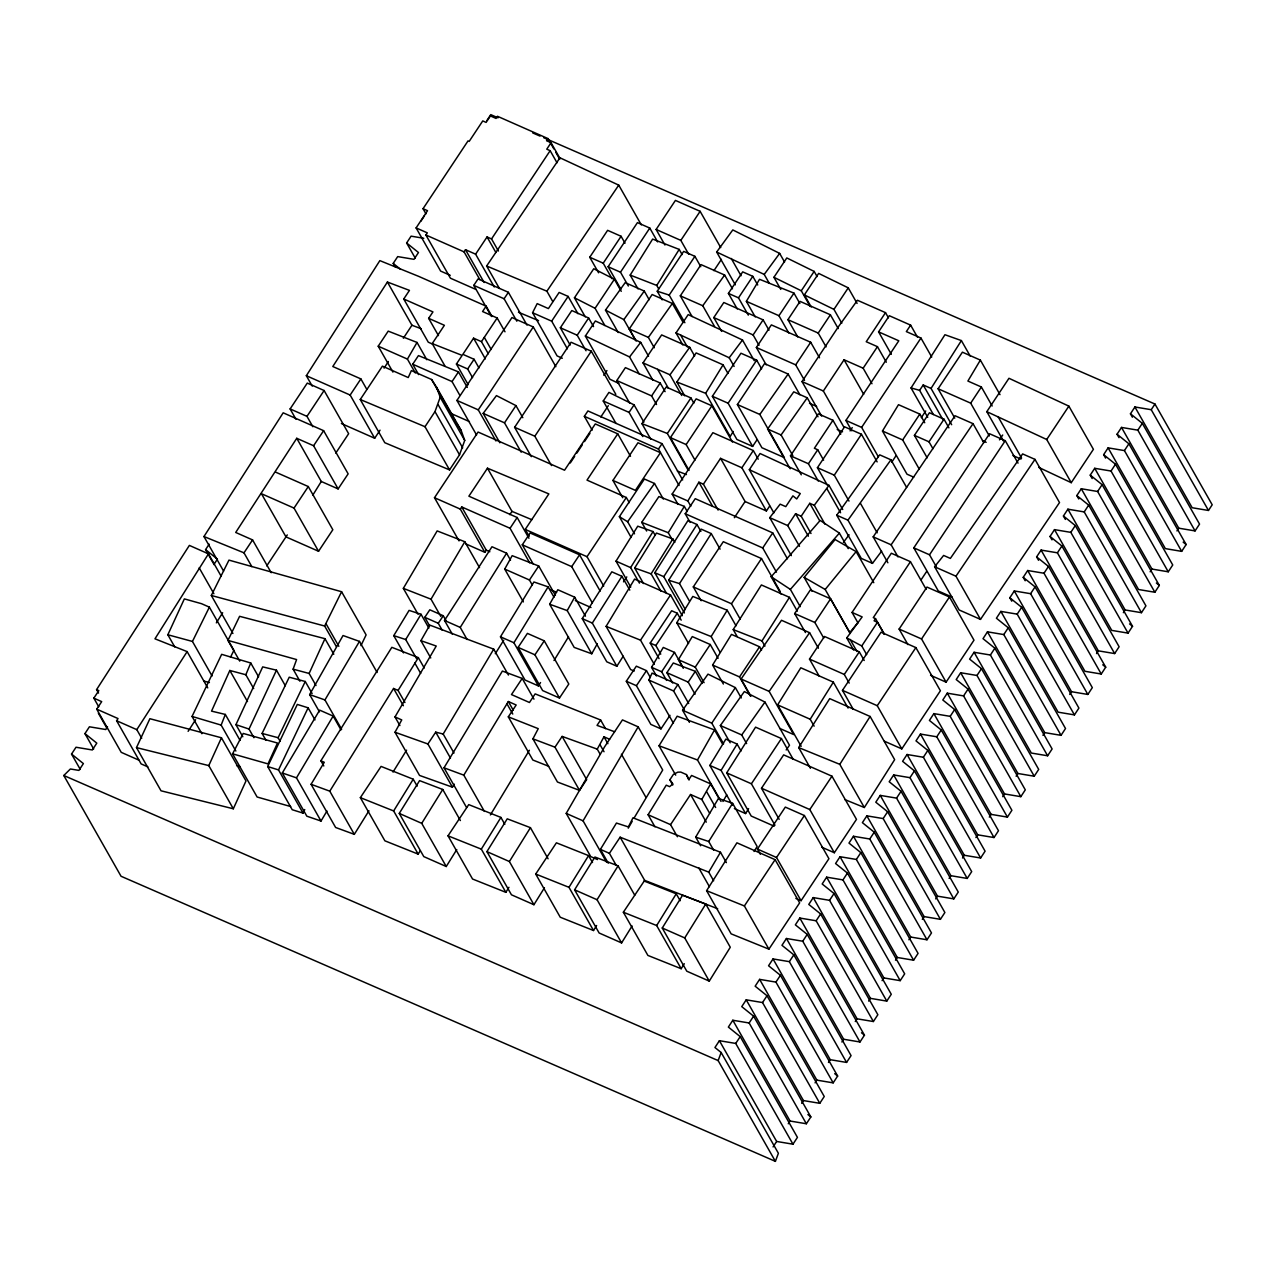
<?xml version="1.0" encoding="UTF-8"?>
<svg xmlns="http://www.w3.org/2000/svg" width="1276" height="1276" viewBox="0 0 1276 1276"><rect width="100%" height="100%" fill="white"/><g stroke="black" fill="none" stroke-linecap="round" stroke-linejoin="round"><path stroke-width="1.5" d="M449.535 469.887L425.004 426.71L434.988 411.622L440.204 397.235L436.615 387.298L431.623 379.514L411.398 370.582L408.224 377.552L382.417 366.148L360.263 399.516L384.794 442.708L449.535 469.887L459.52 454.814L464.735 440.411L461.146 430.475L436.615 387.298M299.972 681.272L293.113 669.166L296.59 659.564L227.973 640.424L239.601 616.324L324.965 638.686L333.802 654.237M721.147 1052.509L778.392 1153.281L775.393 1161.367L718.149 1060.595L721.147 1052.509L714.943 1047.516L719.409 1040.706L735.726 1043.433L792.97 1144.189L797.436 1137.379L740.208 1036.622L728.357 1027.084L732.823 1020.258L749.14 1022.985L806.368 1123.757L810.85 1116.947L753.606 1016.174L741.755 1006.636L746.221 999.826L762.538 1002.553L819.782 1103.309L824.248 1096.499L767.004 995.743L755.153 986.188L759.619 979.378L775.936 982.105L833.18 1082.861L837.646 1076.051L780.418 975.295L768.567 965.757L773.033 958.93L789.35 961.657L846.578 1062.429L851.06 1055.603L793.816 954.847L781.965 945.309L786.431 938.498L802.748 941.225L859.992 1041.982L864.458 1035.171L807.214 934.399L795.363 924.861L799.829 918.05L816.146 920.778L873.39 1021.534L877.856 1014.723L820.627 913.967L808.777 904.429L813.243 897.602L829.56 900.33L886.788 1001.102L891.27 994.275L834.025 893.519L822.175 883.981L826.641 877.17L842.957 879.898L900.202 980.654L904.668 973.843L847.423 873.071L835.573 863.533L840.039 856.722L856.355 859.45L913.6 960.206L918.066 953.395L860.837 852.639L848.987 843.085L853.453 836.274L869.769 839.002L926.998 939.774L931.48 932.947L874.235 832.191L862.385 822.653L866.851 815.842L883.167 818.57L940.412 919.326L944.878 912.515L887.633 811.743L875.783 802.205L880.249 795.395L896.565 798.122L953.81 898.878L958.276 892.068L901.047 791.311L889.197 781.757L893.663 774.947L909.979 777.674L967.208 878.446L971.69 871.62L914.445 770.864L902.595 761.325L907.061 754.499L923.377 757.242L980.622 857.998L985.088 851.188L927.843 750.416L915.993 740.877L920.459 734.067L936.775 736.794L994.02 837.55L998.486 830.74L941.257 729.984L929.407 720.43L933.872 713.619L950.189 716.346L1007.418 817.103L1011.9 810.292L954.655 709.536L942.805 699.998L947.27 693.171L963.587 695.899L1020.832 796.671L1025.298 789.86L968.053 689.088L956.202 679.55L960.668 672.739L976.985 675.467L1034.23 776.223L1038.696 769.412L981.467 668.656L969.616 659.102L974.082 652.291L990.399 655.019L1047.628 755.775L1052.11 748.964L994.865 648.208L983.014 638.67L987.48 631.843L1003.797 634.571L1061.042 735.343L1065.508 728.516L1008.263 627.76L996.412 618.222L1000.878 611.411L1017.195 614.139L1074.44 714.895L1078.906 708.084L1021.677 607.312L1009.826 597.774L1014.292 590.963L1030.609 593.691L1087.838 694.447L1092.32 687.636L1035.075 586.88L1023.224 577.342L1027.69 570.516L1044.007 573.243L1101.252 674.015L1105.718 667.188L1048.473 566.432L1036.622 556.894L1041.088 550.084L1057.405 552.811L1114.65 653.567L1119.116 646.757L1061.887 545.984L1050.036 536.446L1054.502 529.636L1070.819 532.363L1128.048 633.119L1132.53 626.309L1075.285 525.553L1063.434 515.998L1067.9 509.188L1084.217 511.915L1141.462 612.687L1145.928 605.861L1088.683 505.105L1076.832 495.566L1081.298 488.756L1097.615 491.483L1154.86 592.239L1159.326 585.429L1102.097 484.657L1090.246 475.119L1094.712 468.308L1111.029 471.035L1168.258 571.792L1172.74 564.981L1115.495 464.225L1103.644 454.671L1108.11 447.86L1124.427 450.587L1181.672 551.36L1186.138 544.533L1128.893 443.777L1117.042 434.239L1121.508 427.428L1137.825 430.156L1195.07 530.912L1199.536 524.101L1142.307 423.329L1130.456 413.791L1134.922 406.98L1151.239 409.708L1208.468 510.464L1212.2 504.786L1154.955 404.029L543.688 137.696M235.869 751.022L221.147 725.103L225.326 714.432L211.545 711.131L229.824 670.474L245.837 674.749L253.685 688.577M245.837 674.749L250.75 662.994L221.657 654.333L192.054 716.442L201.863 733.716M233.317 808.777L208.786 765.6L221.45 737.783L149.882 718.707L136.5 747.608L161.031 790.801L233.317 808.777L245.981 780.96L221.45 737.783M316.001 685.547L309.127 673.457L324.965 638.686M673.425 723.237L648.894 680.06L652.068 673.106L677.891 684.51L688.689 703.507M174.716 646.852L167.842 634.762L184.35 598.891L201.528 603.692L209.376 607.153L233.907 650.329L230.525 657.188M242.807 736.762L235.948 724.672L262.696 666.885L276.477 670.187L285.314 685.722M253.924 737.703L249.027 729.059L276.477 670.187M304.741 809.558L303.05 813.115L292.22 809.718L267.689 766.541L297.308 704.432L308.122 707.813L314.997 719.903M303.05 813.115L278.519 769.922L308.122 707.813M266.014 740.351L262.09 733.445L289.221 677.205L305.267 681.496L312.126 693.586M336.417 646.741L324.646 626.022L341.585 591.729L228.962 560.116L211.322 595.477L232.918 633.486M360.949 645.624L366.116 634.906L341.585 591.729M600.198 754.323L597.248 749.14L603.979 736.794L609.593 739.283M709.647 813.29L701.8 799.462L710.668 783.895L691.576 775.457L688.721 779.78L686.376 774.564L680.762 772.076L677.811 772.171L673.409 774.404L669.852 779.795L672.787 784.979M280.066 741.181L278.104 737.719L305.267 681.496M212.071 675.993L192.453 641.445L209.376 607.153M562.317 358.221L557.102 355.908L532.57 312.732L537.18 303.624L548.409 308.585L559.127 292.443L568.123 296.415L577.932 313.689M232.583 753.829L243.206 733.445L277.498 743.031L268.008 763.893L232.583 753.829L257.114 797.006L290.673 806.544M579.511 790.37L554.98 747.178L562.126 736.411L586.657 779.604L579.511 790.37L557.452 782.013L532.921 738.836L538.249 728.66L508.311 716.841L516.174 705.006L508.326 701.529L463.81 775.154L484.417 811.424M454.384 784.198L452.422 787.164L419.533 775.425L395.002 732.249L401.749 719.919L395.002 716.937L436.233 646.039L420.92 640.68L429.789 625.096L493.716 649.149L508.438 675.052M523.367 601.905L504.722 569.096L512.17 555.666L538.727 566.002L555.411 595.366M591.745 653.775L567.214 610.598L574.663 597.184L557.819 589.751L549.653 604.234L574.184 647.41L591.745 653.775L597.327 643.71M319.447 711.849L309.637 694.575L343.037 635.528L359.465 641.397L377.138 672.484M721.036 801.44L697.494 759.986L714.544 729.92L677.173 716.203L659.022 745.774L675.706 775.138M722.966 801.487L726.762 794.82M415.274 372.911L407.427 359.098L417.029 342.446L388.223 331.122L378.222 346.195L392.944 372.113M597.487 859.561L590.74 856.579L566.209 813.402L604.601 746.811L622.465 719.903L638.175 726.841L662.707 770.018L634.156 817.916M606.626 862.289L583.068 820.835L638.175 726.841M628.255 828.172L632.194 821.329M690.826 506.173L687.876 500.99L698.897 482.2L703.395 484.194L718.117 510.097M341.633 729.298L324.949 699.934L359.465 641.397M418.065 614.282L403.344 588.364L437.158 530.912L464.815 541.726L479.521 567.629M440.842 616.467L431.017 599.194L464.815 541.726M493.716 649.149L443.187 734.035L453.985 753.031M656.47 675.961L651.558 667.316L663.281 647.426L674.51 652.403L682.373 666.216M700.588 845.765L695.691 837.136L718.436 798.457L732.615 803.322L757.146 846.514L754.036 851.491M713.651 880.775L708.738 872.13L720.477 852.256L632.976 817.804L628.398 826.928L616.452 823.052L600.422 849.369L608.269 863.198M326.959 811.026L321.01 821.042L306.83 816.177L282.299 772.985L319.654 710.126L333.148 716.075L340.995 729.904M321.01 821.042L296.479 777.85L333.148 716.075M954.783 418.129L938.099 388.765L962.407 352.176L980.367 360.103L967.894 381.046L981.372 386.995L992.17 405.991M368.955 810.77L354.313 834.345L335.62 827.486L311.089 784.309L324.264 762.282L320.882 760.783L391.828 647.331L418.368 657.65L424.254 668.018M755.201 316.879L746.364 301.327L759.523 279.3L793.959 293.113L799.845 303.481M683.298 668.305L678.385 659.676L692.278 636.58L710.238 644.508L718.085 658.32M466.585 807.533L444.016 767.801L502.393 671.064L522.187 678.417L533.974 699.152M490.399 814.933L529.38 750.272M634.268 671.016L630.647 669.565L606.116 626.372L634.587 579.081L670.538 594.951L682.309 615.686M403.567 652.913L393.758 635.639L409.086 610.391L421.032 614.282L428.88 628.095M416.502 658.528L405.704 639.531L421.032 614.282M732.424 805.172L709.855 765.44L725.869 739.091L737.113 744.067L741.037 750.974M672.197 539.62L668.273 532.714L684.319 506.381L658.894 496.555L641.732 522.378L646.645 531.023M688.546 643.487L676.759 622.768L692.804 596.434L727.192 610.231L736.029 625.782M719.999 652.1L711.163 636.565L727.192 610.231M913.728 477.16L906.997 474.194L882.466 431.017L898.495 404.683L919.821 414.094L924.733 422.739M748.613 808.633L745.615 813.578L721.084 770.385L737.113 744.067M404.939 702.534L398.064 690.444L418.368 657.65M540.53 682.548L538.456 685.946L524.994 679.996L500.463 636.804L533.926 581.984L548.122 586.848L554.007 597.216M538.456 685.946L513.925 642.753L548.122 586.848M733.253 431.463L730.175 436.504L705.644 393.311L723.077 364.824L696.138 352.926L676.854 381.987L684.702 395.815M554.007 660.521L568.506 636.804M654.955 826.832L648.096 814.742L666.263 785.171L669.629 786.654L672.899 783.927L669.852 779.795M723.38 684.032L712.598 665.035L731.483 634.395L759.555 646.788L761.517 650.234M418.177 854.122L393.646 810.946L413.233 779.221L381.077 766.413L360.358 797.644L384.889 840.82L418.177 854.122L420.235 850.789M456.76 849.577L446.249 866.516L423.791 856.611L399.26 813.418L419.581 780.625L442.74 789.461L460.397 820.564M505.854 892.323L481.323 849.146L500.91 817.422L468.739 804.614L448.02 835.828L472.551 879.02L505.854 892.323L508.949 887.314M544.437 887.793L533.926 904.716L511.453 894.795L486.922 851.618L507.242 818.825L530.433 827.677L548.09 858.764M593.515 930.523L568.984 887.33L588.571 855.606L556.416 842.814L535.713 874.044L560.244 917.221L593.515 930.523L596.61 925.515M632.099 925.977L621.587 942.916L599.13 932.995L574.599 889.819L594.919 857.025L618.078 865.862L634.762 895.226M684.287 963.715L681.193 968.723L656.661 925.531L676.248 893.806L644.077 881.014M662.26 928.019L682.58 895.226L705.756 904.062L730.287 947.255L709.265 981.116L686.791 971.195L662.26 928.019L684.734 937.924L709.265 981.116M271.214 572.717L252.568 539.908L235.709 532.459L296.75 438.306L313.593 445.739L338.124 488.915L348.141 473.859L323.61 430.666L283.176 412.818L203.969 536.542L223.587 571.09M312.875 495.04L321.281 481.483L296.75 438.306M354.313 834.345L329.782 791.168L393.582 688.466L398.064 690.444M393.008 772.06L406.597 750.16M446.249 866.516L421.718 823.339L442.74 789.461M630.743 587.056L616.021 561.153L637.745 526.19L653.057 531.566L655.019 535.011M533.926 904.716L509.395 861.539L530.433 827.677M621.587 942.916L597.056 899.724L618.078 865.862M684.734 937.924L705.756 904.062M98.539 693.075L96.577 689.614L189.374 545.41L208.466 553.848L154.97 638.813L187.141 651.621L207.749 687.908M216.346 622.863L222.662 612.719M638.032 288.902L630.185 275.09L652.642 239.075L679.199 249.41L682.134 254.578M658.703 288.87L656.741 285.425L679.199 249.41M639.451 583.132L630.615 567.597L653.057 531.566M643.519 583.547L634.698 567.995L656.454 533.065L672.867 538.919L674.829 542.364M660.936 591.139L651.127 573.865L672.867 538.919M467.096 639.499L460.237 627.409L506.588 553.21L491.978 546.75L444.511 620.455L452.358 634.284M495.295 653.727L503.717 640.233M801.168 746.332L777.626 704.878L800.802 667.779L833.356 682.15L848.077 708.068M713.635 850.135L708.738 841.506L732.615 803.322M814.12 726.156L810.196 719.249L833.356 682.15M737.145 636.501L733.221 629.594L761.389 584.95L789.461 597.343L797.309 611.172M764.946 646.087L761.995 640.903L789.461 597.343M312.237 386.086L306.336 375.718L379.849 260.623L418.751 276.398L486.14 306.144L492.026 316.512M623.198 656.231L616.85 666.247L606.77 661.797L582.239 618.621L611.826 571.823L621.922 576.289L629.786 590.102M616.85 666.247L592.319 623.071L621.922 576.289M774.181 826.194L751.229 816.05L726.698 772.873L755.567 727.16L781.422 738.565L793.193 759.3M706.601 890.68L736.922 842.814L775.106 859.673L799.637 902.85L768.902 949.153L731.148 933.857L706.601 890.68L744.371 905.96L768.902 949.153M870.12 716.474L894.651 759.651L864.33 807.517L839.799 764.34L870.12 716.474L829.703 698.626L798.68 747.577L810.451 768.296M685.371 609.593L668.688 580.229L701.162 529.125L711.258 533.591L720.095 549.143M689.327 600.884L679.518 583.611L711.258 533.591M951.657 424.701L931.049 388.43L961.386 340.58L944.942 334.727L911.048 387.952L927.732 417.316M666.582 593.436L654.811 572.701L687.987 520.528L696.967 524.5L700.891 531.406M684.399 612.943L663.791 576.672L696.967 524.5M141.716 738.278L136.803 729.649L187.141 651.621M384.092 368.158L388.367 361.507M403.36 338.236L411.941 325.236L387.41 282.044L332.797 366.515L360.869 378.908L366.754 389.276M188.114 731.323L195.611 719.712M80.276 769.412L71.536 754.052L76.018 747.242L92.319 749.969L96.801 743.142L84.95 733.604L89.416 726.794L105.733 729.521L107.519 726.794M213.331 563.274L205.58 549.621L209.152 544.166M395.161 266.828L393.215 263.414L397.697 256.604L413.998 259.331L418.48 252.52L406.629 242.982L411.095 236.156L423.776 238.277M420.92 221.163L424.493 215.724M487.049 120.311L490.766 114.633L498.071 117.823M475.868 289.429L450.428 278.2L425.897 235.007L427.316 232.854L416.104 227.91L427.524 210.684L423.042 208.69L468.053 140.87L469.185 141.381L482.759 120.917L486.124 122.4L490.415 115.941L496.029 118.429L497.465 116.276L547.994 138.59L553.88 148.957M213.842 564.614L217.43 559.159L205.58 549.621M147.872 766.892L141.142 763.909L116.61 720.733L118.03 718.563L96.705 709.153L101.697 701.625L93.834 698.147L98.826 690.619L96.577 689.614M735.726 1043.433L740.208 1036.622M749.14 1022.985L753.606 1016.174M762.538 1002.553L767.004 995.743M775.936 982.105L780.418 975.295M789.35 961.657L793.816 954.847M802.748 941.225L807.214 934.399M816.146 920.778L820.627 913.967M829.56 900.33L834.025 893.519M842.957 879.898L847.423 873.071M856.355 859.45L860.837 852.639M869.769 839.002L874.235 832.191M883.167 818.57L887.633 811.743M896.565 798.122L901.047 791.311M909.979 777.674L914.445 770.864M923.377 757.242L927.843 750.416M936.775 736.794L941.257 729.984M950.189 716.346L954.655 709.536M963.587 695.899L968.053 689.088M976.985 675.467L981.467 668.656M990.399 655.019L994.865 648.208M1003.797 634.571L1008.263 627.76M1017.195 614.139L1021.677 607.312M1030.609 593.691L1035.075 586.88M1044.007 573.243L1048.473 566.432M1057.405 552.811L1061.887 545.984M1070.819 532.363L1075.285 525.553M1084.217 511.915L1088.683 505.105M1097.615 491.483L1102.097 484.657M1111.029 471.035L1115.495 464.225M1124.427 450.587L1128.893 443.777M1137.825 430.156L1142.307 423.329M1151.239 409.708L1154.955 404.029M773.081 1146.917L776.653 1141.462L719.409 1040.706M788.265 1123.757L790.067 1121.03L732.823 1020.258M801.679 1103.309L803.465 1100.582L746.221 999.826M815.077 1082.861L816.863 1080.134L759.619 979.378M828.475 1062.429L830.277 1059.702L773.033 958.93M841.889 1041.982L843.675 1039.254L786.431 938.498M855.287 1021.534L857.073 1018.806L799.829 918.05M868.685 1001.086L870.487 998.374L813.243 897.602M882.099 980.654L883.885 977.926L826.641 877.17M895.497 960.206L897.283 957.478L840.039 856.722M908.895 939.758L910.697 937.047L853.453 836.274M922.309 919.326L924.095 916.599L866.851 815.842M935.707 898.878L937.493 896.151L880.249 795.395M949.105 878.43L950.907 875.703L893.663 774.947M962.519 857.998L964.305 855.271L907.061 754.499M975.917 837.55L977.703 834.823L920.459 734.067M989.315 817.103L991.117 814.375L933.872 713.619M1002.729 796.671L1004.515 793.943L947.27 693.171M1016.127 776.223L1017.913 773.495L960.668 672.739M1042.939 735.343L1044.725 732.615L987.48 631.843M1069.735 694.447L1071.537 691.72L1014.292 590.963M1096.547 653.567L1098.333 650.84L1041.088 550.084M1123.358 612.671L1125.145 609.96L1067.9 509.188M1150.155 571.792L1151.957 569.064L1094.712 468.308M1176.966 530.912L1178.753 528.184L1121.508 427.428M592.208 430.14L584.36 416.327L587.917 410.936L662.053 443.665L682.66 479.935M522.187 678.417L511.485 694.575L529.46 702.502L535.154 693.889L600.613 719.999L597.04 725.39L614.601 731.738M296 419.294L290.115 408.926L307.277 383.087L324.104 390.52L348.635 433.712L335.779 453.092M312.859 426.726L306.974 416.359L324.104 390.52M433.425 344.456L428.273 342.191L403.742 298.999L409.452 290.386L387.41 282.044M251.835 566.64L243.987 552.827L252.568 539.908M380.041 430.171L374.681 438.242L350.15 395.05L360.869 378.908M308.298 486.555L332.829 529.731L318.553 551.264L294.022 508.087L308.298 486.555L275.728 472.184M438.465 335.62L428.656 318.346L432.947 311.902L403.742 298.999M266.732 565.874L287.275 534.915M494.259 286.988L475.613 254.179L487.049 236.953L491.531 238.931L498.406 251.021M491.531 238.931L550.147 150.68L546.766 149.18L551.057 142.721L546.559 140.743L547.994 138.59M491.435 316.464L473.779 285.377L478.053 278.918L508.39 292.316L527.036 325.125M468.212 384.746L456.425 364.027L462.135 355.398L432.213 343.595L444.383 325.3L428.656 318.346M488.309 353.755L481.451 341.649L473.571 338.172L462.869 354.345L474.082 359.29L478.978 367.919M516.86 321.217L504.1 298.759L508.39 292.316M481.451 341.649L497.161 317.979L482.567 311.535L486.14 306.144M472.551 377.616L467.654 368.971L474.082 359.29M476.554 434.988L456.936 400.441L511.963 317.549L533.288 326.959L555.857 366.69M495.949 440.954L478.277 409.867L533.288 326.959M598.588 272.793L589.751 257.242L607.615 230.334L621.093 236.283L625.017 243.19M459.025 540.896L434.494 497.72L478.069 432.038L564.55 470.222L595.286 423.935L617.744 433.84L630.504 456.298M585.237 316.815L574.455 297.802L593.755 268.742L614.378 279.253L621.237 291.343M612.065 278.742L603.229 263.191L621.093 236.283M521.198 452.198L504.514 422.835L515.951 405.608L496.444 395.608L483.173 413.408L499.857 442.772M620.886 289.205L608.126 266.748L637.442 222.614L649.787 228.069L657.634 241.882M529.173 536.335L525.234 529.428L548.84 493.908L487.464 468.196L468.882 496.189L517.179 517.514L528.95 538.249M531.31 456.664L514.627 427.3L571.074 342.255L591.298 351.187L615.83 394.364M604.888 325.571L595.079 308.298L614.378 279.253M586.035 350.756L577.199 335.221L588.635 317.995L571.792 310.562L560.355 327.772L570.165 345.046M628.35 286.015L620.487 272.203L649.787 228.069M664.955 245.024L656.119 229.473L675.419 200.412L700.125 211.322L720.733 247.592M551.503 465.58L534.835 436.217L591.298 351.187M688.673 254.195L680.826 240.382L700.125 211.322M636.15 341.059L629.275 328.969L652.132 294.533L672.356 303.449L683.154 322.461M662.148 299.844L657.252 291.215L683.681 251.388L694.894 256.332L700.795 266.7M509.81 514.675L511.995 511.389L487.464 468.196M603.819 375.272L606.929 370.566M529.668 562.828L510.049 528.28L517.179 517.514M684.893 322.732L669.182 295.091L694.894 256.332M629.578 402.993L616.818 380.551L625.399 367.632L660.202 382.991L665.099 391.636M616.005 423.457L603.245 400.999L608.939 392.386L634.076 404.859L643.886 422.133M692.086 316.56L680.315 295.841L701.034 264.611L724.624 275.026L732.472 288.839M570.276 462.965L574.647 456.377M576.832 453.092L582.287 444.861M584.472 441.576L589.943 433.361M600.821 416.965L608.317 405.672M713.938 270.656L721.434 259.347M617.744 433.84L587.008 480.127L626.325 497.496L629.275 502.68M532.379 585.19L529.444 580.006L538.727 566.002M452.422 787.164L427.891 743.972L435.722 732.137L443.187 734.035M650.776 439.199L641.94 423.648L666.216 387.043L690.938 397.952L693.873 403.136M737.241 308.951L728.405 293.4L742.696 271.868L752.808 276.334L757.705 284.979M612.943 480.446L637.952 442.772L660.426 452.693L635.4 490.367L612.943 480.446L622.752 497.72M518.104 647.379L527.403 633.39L544.262 640.823L568.793 684.016L559.478 698.004L542.635 690.571L518.104 647.379L534.947 654.811L559.478 698.004M592.319 602.91L571.712 566.64L579.559 554.805L530.146 532.985L522.283 544.82L533.081 563.832M690.938 397.952L667.364 433.473L687.971 469.759M603.692 586.067L587.024 556.703L626.325 497.496M780.8 289.397L773.926 277.307L786.798 257.943L814.168 271.421L817.103 276.589M689.056 470.429L670.426 437.62L696.154 398.862L711.864 405.8L732.472 442.07M757.019 439.789L752.633 446.409L736.906 439.47L712.375 396.278L740.957 353.229L756.684 360.167L761.581 368.796M758.997 345.286L753.111 334.934L763.112 319.861L723.811 302.508L713.794 317.58L721.642 331.393M694.973 460.11L686.153 444.558L711.864 405.8M766.174 364.776L756.365 347.503L771.374 324.901L810.691 342.255L819.527 357.806M788.759 332.988L778.95 315.714L793.959 293.113M752.633 446.409L728.102 403.216L756.684 360.167M678.05 504.419L672.165 494.067L712.885 432.692L753.303 450.54L758.215 459.185M797.739 336.944L787.93 319.67L800.052 301.375L830.389 314.773L838.236 328.586M737.384 404.54L759.842 414.461L784.373 457.637L761.916 447.732L737.384 404.54L764.531 363.628L788.121 374.043L799.893 394.778M623.517 581.84L626.787 576.911M703.395 484.194L720.557 458.355L741.882 467.766L766.413 510.958L769.635 506.109M741.882 467.766L753.303 450.54M821.648 416.12L802.014 381.572L838.444 326.672L857.44 300.259L885.512 312.652L888.463 317.836M654.253 664.349L640.52 640.169L670.538 594.951M659.054 658.607L650.218 643.056L671.654 610.757L677.269 613.246L681.193 620.152M734.354 517.689L745.088 501.532L720.557 458.355M701.146 600.725L693.299 586.912L723.301 541.694L761.501 558.553L780.13 591.378M843.946 427.269L823.355 390.998L844.058 359.768L863.15 368.206L871.987 383.741M660.745 654.173L655.848 645.544L677.269 613.246M801.28 474.816L790.482 455.819L818.347 413.839L832.941 420.282L840.788 434.095M885.512 312.652L866.229 341.729L877.457 346.673L886.294 362.224M891.334 354.329L878.59 331.872L889.308 315.714L910.633 325.141L917.508 337.231M666.55 680.411L661.654 671.766L674.51 652.403M832.941 420.282L814.375 448.275L817.725 449.758L823.61 460.126M818.251 481.02L808.442 463.746L817.725 449.758M851.81 430.81L845.924 420.442L898.798 340.788L878.59 331.872M776.462 572.142L762.729 547.962L772.714 532.889L695.229 498.677L685.228 513.75L690.125 522.378M827.247 484.992L817.422 467.718L844.568 426.806L861.428 434.255L877.138 461.896M740.319 619.307L731.483 603.771L761.501 558.553M850.055 430.889L852.24 427.604M704.081 682.66L695.245 667.125L710.238 644.508M695.069 694.192L688.195 682.102L695.34 671.335L673.297 662.994L666.87 672.675L672.755 683.043M878.319 456.744L861.635 427.38L920.953 338.044L906.343 331.601L910.633 325.141M849.003 501.069L834.281 475.166L861.428 434.255M616.276 865.431L609.418 853.341L620.136 837.2L708.738 872.13M750.336 695.93L739.538 676.934L759.555 646.788M723.572 743.876L711.785 723.141L735.359 687.605L707.989 674.127L682.596 710.254L689.455 722.344M919.358 469.297L902.674 439.933L919.821 414.094M891.653 462.295L896.055 455.676M921.32 417.619L925.706 411M805.459 632.561L794.677 613.565L810.388 589.879L830.612 598.811L850.231 633.359M927.173 457.829L914.413 435.371L929.422 412.77L944.017 419.214L948.929 427.859M677.412 836.737L670.554 824.647L690.555 794.501L701.8 799.462M932.947 448.721L929.008 441.815L944.017 419.214M823.722 638.032L814.885 622.497L830.612 598.811M681.193 968.723L647.889 955.421L623.358 912.228L644.667 880.376L620.136 837.2M887.889 562.78L873.183 536.861L955.038 415.737L973.014 423.664L983.796 442.66M989.315 435.961L970.685 403.152L981.372 386.995M819.304 676.36L809.494 659.086L824.471 636.469L859.306 651.845L864.203 660.474M857.935 622.816L852.049 612.448L891.334 553.242L910.442 561.679L926.137 589.305M1003.494 441.017L986.811 411.654L1008.965 378.286L1068.873 406.135L1093.404 449.311L1071.25 482.679L1038.792 467.431M774.963 825.237L751.404 783.783L781.422 738.565M952.311 597.2L938.338 591.027L913.807 547.851L989.554 433.744L1005.265 440.683L1018.025 463.14M910.442 561.679L873.294 617.648L875.527 618.637L884.364 634.188M779.158 819.336L761.501 788.233L783.655 754.866L831.952 776.191L856.483 819.367L834.329 852.735L821.808 847.216M866.659 654.604L861.763 645.959L877.473 622.289L874.092 620.79L875.527 618.637M849.194 683.091L844.297 674.446L859.306 651.845M999.491 439.869L1002.697 435.02M936.393 566.879L929.518 554.789L1005.265 440.683M853.245 709.344L842.463 690.348L881.046 632.21L915.865 647.586L940.396 690.763L901.797 748.884L884.396 741.212M907.938 644.603L899.117 629.052L926.966 587.072L949.456 596.993L973.987 640.169L946.09 682.15L930.555 675.291M760.368 854.266L757.434 849.082L785.314 807.102L804.39 815.524L828.922 858.7L801.057 900.697L795.841 898.4M980.494 619.386L955.963 576.21L1034.98 459.376L1022.634 453.921L950.365 558.409L943.618 555.443L934.638 566.783L959.169 609.976L980.494 619.386L1059.511 502.553L1034.98 459.376M1071.25 482.679L1046.719 439.502L1068.873 406.135M744.371 905.96L775.106 859.673M801.057 900.697L776.526 857.504L804.39 815.524M901.797 748.884L877.266 705.708L915.865 647.586M946.09 682.15L921.559 638.957L949.456 596.993M834.329 852.735L809.797 809.558L831.952 776.191M313.593 445.739L323.61 430.666M418.608 374.586L412.722 364.218L418.448 355.605L458.467 371.89L467.303 387.425M459.886 395.385L452.039 381.572L458.467 371.89M567.373 348.795L551.679 321.153L568.123 296.415M618.748 383.406L609.896 379.227L585.365 336.035L595.382 320.978L640.696 342.367L648.543 356.195M652.849 380.168L643.04 362.894L661.638 334.918L689.71 347.311L694.622 355.94M682.883 344.999L676.025 332.908L688.179 314.614L742.488 339.99L754.275 360.709M642.801 436.583L629.068 412.403L634.076 404.859M656.518 404.54L651.621 395.911L660.202 382.991M748.31 315.124L738.501 297.85L752.808 276.334M679.071 485.502L658.48 449.04L662.053 443.665M631.141 537.419L619.37 516.684L644.396 479.026L654.492 483.476L663.313 499.028M534.947 654.811L544.262 640.823M810.116 306.336L801.296 290.784L814.168 271.421M811.217 307.006L804.343 294.916L818.65 273.399L848.253 287.85L857.089 303.401M804.518 380.407L795.682 364.856L810.691 342.255M826.082 346.881L818.235 333.068L830.389 314.773M841.809 323.195L833.946 309.382L848.253 287.85M773.862 512.856L749.331 469.68L760.065 453.522L828.985 485.343L842.718 509.523M669.98 715.326L660.968 728.883L650.856 724.417L626.325 681.24L636.341 666.168L646.453 670.634L650.377 677.54M660.968 728.883L636.437 685.706L646.453 670.634M863.15 368.206L877.457 346.673M684.399 709.966L673.6 690.97L677.891 684.51M799.494 546.319L787.723 525.584L795.586 513.75L801.2 516.222L811.01 533.496M801.2 516.222L809.781 503.318L814.279 505.296L825.078 524.292M814.279 505.296L828.985 485.343M933.362 414.525L919.613 390.344L923.202 384.969L931.049 388.43M898.001 556.894L891.142 544.804L973.014 423.664M921.176 579.703L926.679 571.425M479.76 279.492L464.065 251.866L465.501 249.713L475.613 254.179M461.737 506.955L486.268 550.147L484.832 552.301L460.301 509.108L461.737 506.955L510.049 528.28M429.693 625.958L424.796 617.329L429.805 609.8L443.282 615.75L446.233 620.933M442.198 630.185L438.258 623.278L443.282 615.75M499.395 288.456L486.635 265.998L559.957 157.793L618.748 185.132L641.318 224.863M552.763 301.567L546.878 291.199L618.748 185.132M750.91 696.281L741.101 679.007L781.502 620.28L809.59 632.689L818.41 648.224M779.668 728.389L793.704 734.577L769.157 691.401L809.59 632.689M872.481 563.354L847.95 520.161L890.935 459.807L879.706 454.846L836.737 515.217L861.268 558.394L872.481 563.354L881.62 551.184M759.842 414.461L788.121 374.043M634.507 533.831L627.632 521.74L654.492 483.476M790.179 468.755L767.61 429.023L793.752 391.844L807.23 397.793L818.012 416.789M792.859 455.691L781.087 434.972L807.23 397.793M654.253 347.774L648.367 337.406L672.356 303.449M730.175 742.807L720.366 725.534L744.339 691.576L764.962 702.071L789.493 745.248L786.175 749.953M746.62 743.589L741.707 734.944L764.962 702.071M714.544 326.481L702.773 305.746L724.624 275.026M635.623 340.341L623.852 319.622L644.284 291.056L625.192 282.634L605.494 310.116L618.238 332.573M681.767 395.512L669.996 374.793L689.71 347.311M735.311 284.851L716.665 252.026L732.791 229.919L779.652 253.398L784.549 262.027M769.141 283.065L764.228 274.42L779.652 253.398M853.612 650.026L846.738 637.936L862.161 616.914L852.049 612.448M734.115 366.419L729.202 357.774L742.488 339.99M843.372 542.396L849.082 534.803M639.388 374.219L629.562 356.945L640.696 342.367M791.343 555.65L769.747 517.657L780.162 504.164L785.777 506.636L792.922 495.87L796.718 498.932L800.275 493.557L749.331 469.68M812.014 591.203L804.167 577.39L835.094 539.541L856.132 551.615L873.789 582.701M858.381 622.05L849.72 632.641L825.189 589.464L856.132 551.615M780.992 594.026L771.183 576.752L820.181 520.433L839.385 533.097L848.221 548.632M800.212 606.674L790.386 589.4L839.385 533.097M775.393 1161.367L121.045 876.261L63.8 775.505L70.387 768.981L78.921 770.401L83.387 763.59L71.536 754.052M1208.468 510.464L1192.167 507.736L1134.922 406.98M1178.753 528.184L1195.07 530.912M1181.672 551.36L1165.355 548.616L1108.11 447.86M1151.957 569.064L1168.258 571.792M1154.86 592.239L1138.543 589.512L1081.298 488.756M1125.145 609.96L1141.462 612.687M1128.048 633.119L1111.747 630.392L1054.502 529.636M1098.333 650.84L1114.65 653.567M1101.252 674.015L1084.935 671.288L1027.69 570.516M1071.537 691.72L1087.838 694.447M1074.44 714.895L1058.123 712.168L1000.878 611.411M1044.725 732.615L1061.042 735.343M1047.628 755.775L1031.327 753.047L974.082 652.291M1017.913 773.495L1034.23 776.223M1004.515 793.943L1020.832 796.671M991.117 814.375L1007.418 817.103M977.703 834.823L994.02 837.55M964.305 855.271L980.622 857.998M950.907 875.703L967.208 878.446M937.493 896.151L953.81 898.878M924.095 916.599L940.412 919.326M910.697 937.047L926.998 939.774M897.283 957.478L913.6 960.206M883.885 977.926L900.202 980.654M870.487 998.374L886.788 1001.102M857.073 1018.806L873.39 1021.534M843.675 1039.254L859.992 1041.982M830.277 1059.702L846.578 1062.429M816.863 1080.134L833.18 1082.861M803.465 1100.582L819.782 1103.309M790.067 1121.03L806.368 1123.757M776.653 1141.462L792.97 1144.189M136.5 747.608L208.786 765.6M293.113 669.166L309.127 673.457M262.09 733.445L278.104 737.719M211.322 595.477L324.646 626.022M167.842 634.762L192.453 641.445M203.729 681.033L209.408 682.564M911.048 387.952L919.613 390.344M192.054 716.442L221.147 725.103M236.586 765.584L240.223 766.669M668.688 580.229L679.518 583.611M267.689 766.541L278.519 769.922M657.252 291.215L669.182 295.091M393.758 635.639L405.704 639.531M695.691 837.136L708.738 841.506M235.948 724.672L249.027 729.059M282.299 772.985L296.479 777.85M309.637 694.575L324.949 699.934M427.891 743.972L395.002 732.249M634.698 567.995L651.127 573.865M549.653 604.234L567.214 610.598M562.126 736.411L597.248 749.14M311.089 784.309L329.782 791.168M659.022 745.774L697.494 759.986M444.016 767.801L463.81 775.154M411.941 325.236L421.128 328.714M532.921 738.836L554.98 747.178M641.94 423.648L667.364 433.473M677.365 471.051L686.44 474.56M644.667 880.376L717.686 908.735M630.185 275.09L656.741 285.425M641.732 522.378L668.273 532.714M403.344 588.364L431.017 599.194M676.854 381.987L705.644 393.311M733.221 629.594L761.995 640.903M548.696 766.286L532.842 760.018L508.311 716.841M360.358 797.644L393.646 810.946M448.02 835.828L481.323 849.146M535.713 874.044L568.984 887.33M623.358 912.228L656.661 925.531M676.759 622.768L711.163 636.565M606.116 626.372L640.52 640.169M798.68 747.577L839.799 764.34M203.969 536.542L243.987 552.827M844.664 799.51L864.33 807.517M486.635 265.998L546.878 291.199M518.471 312.237L538.552 320.643M511.995 511.389L531.853 519.699M360.263 399.516L425.004 426.71M532.73 132.927L540.035 136.101M63.8 775.505L718.149 1060.595M728.405 293.4L738.501 297.85M589.751 257.242L603.229 263.191M882.466 431.017L902.674 439.933M836.737 515.217L847.95 520.161M290.115 408.926L306.974 416.359M650.218 643.056L655.848 645.544M582.239 618.621L592.319 623.071M720.366 725.534L741.707 734.944M424.796 617.329L438.258 623.278M574.599 889.819L597.056 899.724M486.922 851.618L509.395 861.539M399.26 813.418L421.718 823.339M716.665 252.026L764.228 274.42M656.119 229.473L680.826 240.382M746.364 301.327L778.95 315.714M787.93 319.67L818.235 333.068M938.099 388.765L970.685 403.152M986.811 411.654L1046.719 439.502M680.315 295.841L702.773 305.746M608.126 266.748L620.487 272.203M713.794 317.58L753.111 334.934M982.536 440.73L986.157 442.341M1012.937 455.548L1020.96 459.089M756.365 347.503L795.682 364.856M802.014 381.572L823.355 390.998M914.413 435.371L929.008 441.815M676.025 332.908L729.202 357.774M809.494 403.312L816.64 406.47M425.897 235.007L464.065 251.866M845.924 420.442L861.635 427.38M629.275 328.969L648.367 337.406M837.215 429.47L842.543 431.814M473.779 285.377L504.1 298.759M450.237 275.329L440.635 271.086L416.104 227.91M532.57 312.732L551.679 321.153M643.04 362.894L669.996 374.793M560.355 327.772L577.199 335.221M712.375 396.278L728.102 403.216M767.61 429.023L781.087 434.972M790.482 455.819L808.442 463.746M817.422 467.718L834.281 475.166M616.818 380.551L651.621 395.911M603.245 400.999L629.068 412.403M670.426 437.62L686.153 444.558M913.807 547.851L929.518 554.789M873.183 536.861L891.142 544.804M934.638 566.783L955.963 576.21M584.36 416.327L658.48 449.04M456.425 364.027L467.654 368.971M745.088 501.532L766.413 510.958M769.747 517.657L787.723 525.584M378.222 346.195L407.427 359.098M412.722 364.218L452.039 381.572M672.165 494.067L687.876 500.99M456.936 400.441L478.277 409.867M483.173 413.408L504.514 422.835M514.627 427.3L534.835 436.217M685.228 513.75L762.729 547.962M451.545 413.711L469.424 421.606M899.117 629.052L921.559 638.957M306.336 375.718L350.15 395.05M794.677 613.565L814.885 622.497M846.738 637.936L861.763 645.959M341.394 423.536L374.681 438.242M693.299 586.912L731.483 603.771M654.811 572.701L663.791 576.672M616.021 561.153L630.615 567.597M525.234 529.428L587.024 556.703M809.494 659.086L844.297 674.446M434.494 497.72L460.301 509.108M522.283 544.82L571.712 566.64M842.463 690.348L877.266 705.708M486.268 550.147L489.856 551.726M465.9 543.927L484.832 552.301M321.281 481.483L338.124 488.915M504.722 569.096L529.444 580.006M550.068 589.448L556.543 592.303M575.348 600.597L591.011 607.52M712.598 665.035L739.538 676.934M741.101 679.007L769.157 691.401M678.385 659.676L695.245 667.125M777.626 704.878L810.196 719.249M294.022 508.087L261.452 493.716L285.983 536.893L318.553 551.264M666.87 672.675L688.195 682.102M651.558 667.316L661.654 671.766M648.894 680.06L673.6 690.97M626.325 681.24L636.437 685.706M682.596 710.254L711.785 723.141M500.463 636.804L513.925 642.753M444.511 620.455L460.237 627.409M726.698 772.873L751.404 783.783M709.855 765.44L721.084 770.385M761.501 788.233L809.797 809.558M734.386 808.617L745.615 813.578M757.434 849.082L776.526 857.504M648.096 814.742L670.554 824.647M566.209 813.402L583.068 820.835M600.422 849.369L609.418 853.341M116.61 720.733L136.803 729.649M139.004 760.193L121.236 752.346L96.705 709.153M585.365 336.035L629.562 356.945M804.343 294.916L833.946 309.382M773.926 277.307L801.296 290.784M574.455 297.802L595.079 308.298M605.494 310.116L623.852 319.622M804.167 577.39L825.189 589.464M619.37 516.684L627.632 521.74M771.183 576.752L790.386 589.4M1183.171 542.156L1186.138 544.533M1156.375 583.036L1159.326 585.429M1129.563 623.916L1132.53 626.309M1102.751 664.812L1105.718 667.188M393.215 263.414L400.632 269.38M861.491 1032.778L864.458 1035.171M834.695 1073.674L837.646 1076.051M807.883 1114.554L810.85 1116.947M456.154 422.691L461.146 430.475M1130.456 413.791L1132.386 417.204M1117.042 434.239L1118.988 437.652M1103.644 454.671L1105.59 458.1M1090.246 475.119L1092.176 478.532M1076.832 495.566L1078.778 498.98M980.367 360.103L1000.001 394.651M1063.434 515.998L1065.38 519.428M961.386 340.58L970.223 356.132M998.023 416.614L1021.582 458.068M1050.036 536.446L1051.966 539.86M920.953 338.044L931.735 357.041M1036.622 556.894L1038.568 560.308M923.202 384.969L942.82 419.517M1023.224 577.342L1025.17 580.755M1009.826 597.774L1011.756 601.187M844.058 359.768L863.692 394.316M890.935 459.807L906.63 487.448M731.244 258.47L741.053 275.744M763.112 319.861L768.997 330.213M860.502 503.446L877.186 532.81M826.832 488.58L840.581 512.761M809.781 503.318L819.591 520.592M877.473 622.289L884.348 634.379M723.077 364.824L727.99 373.453M795.586 513.75L808.346 536.207M680.507 334.886L687.381 346.976M850.119 639.435L856.978 651.526M644.284 291.056L649.181 299.7M551.057 142.721L559.877 158.272M772.714 532.889L787.436 558.792M555.842 152.402L559.765 159.309M550.147 150.68L557.022 162.77M657.65 369.338L668.449 388.335M698.897 482.2L712.63 506.381M588.635 317.995L593.547 326.624M684.319 506.381L687.254 511.564M487.049 236.953L495.87 252.489M735.359 687.605L741.26 697.972M465.501 249.713L484.146 282.522M497.161 317.979L505.009 331.792M695.34 671.335L702.215 683.426M423.042 208.69L425.977 213.874M714.544 729.92L722.391 743.749M484.29 337.358L491.164 349.449M515.951 405.608L522.825 417.699M473.571 338.172L485.343 358.907M406.629 242.982L415.354 258.342M710.668 783.895L719.489 799.43M579.559 554.805L600.167 591.075M706.792 791.933L715.629 807.469M686.376 774.564L689.311 779.748M690.555 794.501L706.266 822.143M432.213 343.595L444.973 366.053M720.477 852.256L726.379 862.624M574.663 597.184L585.461 616.18M417.029 342.446L426.838 359.72M431.623 379.514L455.165 420.968M440.204 397.235L464.735 440.411M438.146 404.667L462.678 447.86M698.626 867.664L709.424 886.676M434.988 411.622L459.52 454.814M621.428 754.244L645.975 797.436M506.588 553.21L510.512 560.116M600.613 719.999L605.51 728.628M603.979 736.794L607.902 743.701M600.103 744.833L604.026 751.739M676.248 893.806L680.172 900.728M508.326 701.529L513.239 710.174M506.891 703.682L512.777 714.05M588.571 855.606L592.495 862.528M420.92 640.68L430.746 657.953M414.812 663.041L420.697 673.393M500.91 817.422L504.833 824.328M435.722 732.137L450.444 758.04M393.582 688.466L403.391 705.74M395.002 716.937L399.898 725.565M326.082 623.868L338.842 646.326M413.233 779.221L417.156 786.128M208.466 553.848L221.211 576.305M320.882 760.783L323.817 765.967M199.184 567.852L213.889 593.755M250.75 662.994L258.597 676.822M227.973 640.424L239.76 661.143M229.824 670.474L247.48 701.561M225.326 714.432L240.032 740.335M93.834 698.147L98.746 706.792M98.348 713.156L107.072 728.532M84.95 733.604L93.674 748.98"/></g></svg>
